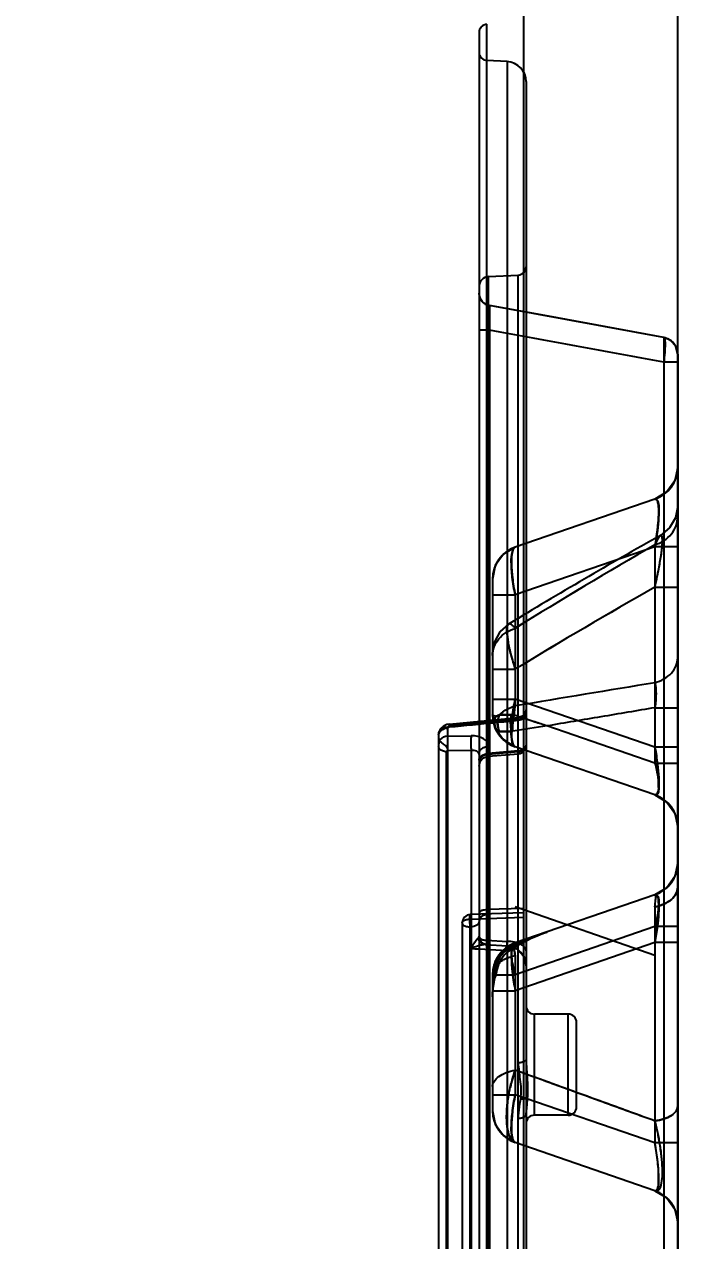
# Model space of a CAD drawing. Header units: millimetres. Extents: x 2750 to 4049, y 1371 to 1831.
# Drawn here: x 3567.2 to 3606.2, y 1652 to 1724.6 of the extents above; entities that cross this region are included whole.
import ezdxf

# ---------------------------------------------------------------- set-up
doc = ezdxf.new("R2010")
doc.units = ezdxf.units.MM
doc.styles.get("Standard").update_dxf_attribs({"font": 'arial.ttf'})
doc.dimstyles.get("Standard").update_dxf_attribs({"dimtxt": 0.18, "dimasz": 0.18, "dimexe": 0.18, "dimexo": 0.0625, "dimgap": 0.09, "dimtad": 0, "dimtih": 1, "dimtoh": 1, "dimzin": 0, "dimdsep": 46, "dimtxsty": 'Standard', "dimcen": 0.09, "dimadec": 0, "dimazin": 0, "dimtfac": 1, "dimtofl": 0, "dimtmove": 0, "dimatfit": 3, "dimfxl": 0, "dimtolj": 1, "dimtzin": 0, "dimarcsym": 0})

# ---------------------------------------------------------------- blocks, each defined once
blk = doc.blocks.new('*D208')
at = {"color": 4, "lineweight": -2, "transparency": 16777216}
for p, q in [((3528.156, 1761.986), (3528.156, 1795.057)), ((3536.156, 1795.057), (3553.126, 1795.057)), ((3598.155, 1795.057), (3580.029, 1795.057)), ((3606.155, 1608.016), (3606.155, 1795.057))]:
    blk.add_line(p, q, dxfattribs=at)
at = {"color": 4, "transparency": 16777216}
for points in [[(3536.156, 1796.391), (3536.156, 1793.724), (3528.156, 1795.057)], [(3598.155, 1796.391), (3598.155, 1793.724), (3606.155, 1795.057)]]:
    blk.add_solid(points, dxfattribs=at)
at = {"layer": 'Defpoints', "color": 0, "transparency": 16777216}
for p in [(3528.156, 1795.057), (3528.156, 1761.986), (3606.155, 1608.016)]:
    blk.add_point(p, dxfattribs=at)
at = {"color": 6, "transparency": 16777216, "insert": (3566.577, 1795.057), "char_height": 8, "attachment_point": 5}
blk.add_mtext('\\A1;78.00', dxfattribs=at)

msp = doc.modelspace()

# ---------------------------------------------------------------- linework, layer by layer
at = {"color": 6, "linetype": 'Continuous'}
for p, q in [((3596.96, 1777.291), (3596.96, 1457.291)), ((3594.773, 1520.041), (3594.773, 1724.601)), ((3594.296, 1724.099), (3594.296, 1520.543)), ((3595.973, 1722.378), (3594.773, 1722.441)), ((3595.973, 1722.378), (3595.973, 1522.264)), ((3597.11, 1721.18), (3597.11, 1523.462)), ((3594.868, 1709.545), (3596.634, 1709.638)), ((3594.868, 1642.727), (3594.868, 1709.545)), ((3596.634, 1535.004), (3596.634, 1709.638)), ((3594.917, 1707.819), (3594.773, 1707.86)), ((3594.917, 1707.818), (3594.917, 1624.739)), ((3598.435, 1707.178), (3594.924, 1707.818)), ((3605.338, 1705.907), (3598.435, 1707.178)), ((3594.917, 1706.342), (3594.296, 1706.342)), ((3605.325, 1705.907), (3605.325, 1626.608)), ((3606.155, 1704.92), (3606.048, 1705.372)), ((3606.155, 1704.432), (3605.325, 1704.432)), ((3606.155, 1704.919), (3606.155, 1626.045)), ((3606.155, 1698.175), (3605.986, 1697.368)), ((3605.986, 1697.368), (3605.507, 1696.697)), ((3604.8, 1696.275), (3596.456, 1693.402)), ((3605.507, 1696.697), (3604.8, 1696.275)), ((3605.672, 1694.55), (3605.13, 1694.105)), ((3596.456, 1693.402), (3595.75, 1692.981)), ((3604.8, 1693.424), (3596.456, 1690.551)), ((3604.8, 1693.543), (3604.8, 1680.516)), ((3606.155, 1693.424), (3604.8, 1693.424)), ((3595.1, 1691.501), (3595.1, 1683.389)), ((3595.1, 1690.551), (3596.456, 1690.551)), ((3596.456, 1690.551), (3596.456, 1683.926)), ((3604.8, 1691.011), (3606.155, 1691.011)), ((3596.066, 1688.811), (3595.552, 1688.362)), ((3595.1, 1686.116), (3596.456, 1686.116)), ((3595.1, 1684.339), (3596.456, 1684.339)), ((3604.8, 1681.466), (3596.456, 1684.339)), ((3592.526, 1682.846), (3596.655, 1683.239)), ((3595.1, 1683.389), (3595.273, 1682.574)), ((3595.518, 1683.389), (3596.247, 1683.389)), ((3604.8, 1683.822), (3606.155, 1683.822)), ((3592.445, 1561.967), (3592.445, 1682.675)), ((3596.643, 1683.133), (3592.539, 1682.742)), ((3604.8, 1680.516), (3598.354, 1682.735)), ((3591.884, 1682.2), (3591.884, 1562.443)), ((3592.445, 1682.132), (3593.829, 1682.145)), ((3595.518, 1682.412), (3596.247, 1682.412)), ((3596.247, 1682.412), (3595.518, 1682.412)), ((3592.352, 1563.449), (3592.352, 1681.193)), ((3593.829, 1681.271), (3592.445, 1681.258)), ((3593.829, 1681.271), (3593.829, 1563.371)), ((3594.849, 1680.927), (3596.65, 1681.078)), ((3596.643, 1681.182), (3594.857, 1681.032)), ((3596.634, 1681.24), (3594.868, 1681.092)), ((3596.264, 1681.566), (3596.456, 1681.489)), ((3604.8, 1678.616), (3596.456, 1681.489)), ((3606.155, 1681.466), (3604.8, 1681.466)), ((3604.8, 1680.516), (3606.155, 1680.516)), ((3604.8, 1678.616), (3605.507, 1678.193)), ((3605.507, 1678.193), (3605.986, 1677.522)), ((3605.986, 1677.522), (3606.155, 1676.715)), ((3606.155, 1674.558), (3605.986, 1673.751)), ((3605.986, 1673.751), (3605.507, 1673.079)), ((3605.507, 1673.079), (3604.8, 1672.657)), ((3604.8, 1672.657), (3596.456, 1669.784)), ((3596.96, 1671.589), (3593.776, 1671.478)), ((3596.96, 1671.848), (3594.773, 1671.772)), ((3604.8, 1669.032), (3596.456, 1671.932)), ((3604.8, 1671.932), (3604.8, 1657.849)), ((3593.291, 1670.976), (3593.291, 1642.657)), ((3593.768, 1642.558), (3593.776, 1671.21)), ((3593.776, 1671.21), (3596.96, 1671.322)), ((3593.794, 1669.443), (3593.794, 1670.739)), ((3604.8, 1670.757), (3596.456, 1667.884)), ((3606.155, 1670.757), (3604.8, 1670.757)), ((3594.296, 1669.432), (3595.973, 1669.344)), ((3594.682, 1669.683), (3595.973, 1669.616)), ((3594.773, 1669.942), (3595.973, 1669.879)), ((3595.879, 1669.472), (3595.431, 1668.988)), ((3596.212, 1669.475), (3596.098, 1669.406)), ((3596.247, 1669.413), (3596.185, 1669.524)), ((3604.8, 1669.806), (3596.456, 1666.933)), ((3606.155, 1669.806), (3604.8, 1669.806)), ((3595.518, 1668.625), (3595.403, 1668.678)), ((3596.456, 1669.032), (3596.456, 1660.722)), ((3595.156, 1668.353), (3595.1, 1667.884)), ((3595.1, 1667.884), (3595.1, 1659.772)), ((3595.297, 1667.884), (3596.456, 1667.884)), ((3595.1, 1666.933), (3596.456, 1666.933)), ((3597.613, 1659.506), (3597.613, 1665.536)), ((3599.623, 1665.536), (3597.613, 1665.536)), ((3599.623, 1659.506), (3599.623, 1665.536)), ((3600.125, 1660.009), (3600.125, 1665.034)), ((3595.1, 1660.722), (3596.456, 1660.722)), ((3604.8, 1657.849), (3596.456, 1660.722)), ((3595.1, 1659.772), (3595.27, 1658.963)), ((3597.11, 1659.537), (3597.124, 1659.812)), ((3599.623, 1659.506), (3597.613, 1659.506)), ((3595.27, 1658.963), (3595.75, 1658.292)), ((3595.75, 1658.292), (3596.456, 1657.871)), ((3604.8, 1654.998), (3596.456, 1657.871)), ((3606.155, 1657.849), (3604.8, 1657.849)), ((3604.8, 1654.998), (3605.507, 1654.576))]:
    msp.add_line(p, q, dxfattribs=at)
for points in [[(3594.773, 1707.86), (3594.631, 1707.933), (3594.502, 1708.042), (3594.396, 1708.185), (3594.323, 1708.36), (3594.296, 1708.558)], [(3606.048, 1705.372), (3605.749, 1705.727), (3605.325, 1705.909)], [(3606.155, 1695.855), (3606.031, 1695.16), (3605.673, 1694.551)], [(3595.75, 1692.981), (3595.27, 1692.309), (3595.1, 1691.501)], [(3596.056, 1688.805), (3595.547, 1688.356), (3595.214, 1687.76), (3595.1, 1687.093)], [(3595.1, 1683.389), (3595.243, 1682.646), (3595.651, 1682.007), (3596.264, 1681.566)], [(3595.1, 1683.389), (3595.213, 1682.725), (3595.543, 1682.13)], [(3595.1, 1683.385), (3595.15, 1682.947), (3595.298, 1682.521)], [(3597.11, 1683.74), (3597.051, 1683.502), (3596.886, 1683.321), (3596.655, 1683.239)], [(3592.526, 1682.846), (3592.384, 1682.816), (3592.259, 1682.765), (3592.151, 1682.701), (3592.063, 1682.628)], [(3595.212, 1682.73), (3595.496, 1682.191), (3595.925, 1681.766), (3596.456, 1681.489)], [(3595.273, 1682.574), (3595.752, 1681.907), (3596.456, 1681.489)], [(3595.543, 1682.13), (3595.957, 1681.743), (3596.456, 1681.489)], [(3594.296, 1680.326), (3594.369, 1680.613), (3594.569, 1680.83), (3594.849, 1680.927)], [(3594.296, 1671.011), (3594.372, 1671.276), (3594.555, 1671.45), (3594.781, 1671.513)], [(3594.296, 1671.011), (3594.361, 1671.257), (3594.538, 1671.44), (3594.781, 1671.513)], [(3594.773, 1669.679), (3594.532, 1669.754), (3594.359, 1669.937), (3594.296, 1670.18)], [(3598.355, 1670.438), (3597.251, 1670.019), (3596.302, 1669.586)], [(3596.456, 1669.784), (3595.75, 1669.363), (3595.27, 1668.692), (3595.1, 1667.884)], [(3596.456, 1669.784), (3595.873, 1669.467), (3595.422, 1668.974), (3595.156, 1668.353)], [(3596.456, 1669.784), (3596.036, 1669.582), (3595.669, 1669.285)], [(3595.973, 1669.616), (3596.546, 1669.435), (3596.96, 1669), (3597.11, 1668.417)], [(3596.429, 1669.584), (3596.362, 1669.553), (3596.291, 1669.518), (3596.217, 1669.477)], [(3595.669, 1669.285), (3595.248, 1668.639), (3595.1, 1667.884)], [(3595.431, 1668.988), (3595.184, 1668.456), (3595.1, 1667.884)], [(3595.424, 1668.669), (3595.304, 1668.353), (3595.233, 1668.048)], [(3595.211, 1668.043), (3595.13, 1667.343), (3595.1, 1666.568)], [(3595.223, 1668.043), (3595.161, 1667.572), (3595.118, 1667.078)], [(3605.507, 1654.576), (3605.986, 1653.904), (3606.155, 1653.098)]]:
    msp.add_lwpolyline(points, dxfattribs=at)
for centre, radius, start, end in [((3594.799, 1724.099), 0.502, 93, 180), ((3594.799, 1722.943), 0.502, 180, 267), ((3595.91, 1721.18), 1.2, 0, 87), ((3596.608, 1710.14), 0.502, 273, 359.90288), ((3594.899, 1708.943), 0.603, 93.00039, 180), ((3595.048, 1708.558), 0.751, 180.00937, 260.01455), ((3140.631, -795.834), 2544.534, 79.477345, 79.715612), ((3132.193, -845.068), 2593.03, 79.486757, 79.720563), ((3604.145, 1698.175), 2.01, 288.99982, 0), ((3756.302, 1424.891), 308.754, 119.31576, 121.26369), ((3597.11, 1691.501), 2.01, 108.99999, 180), ((3749.754, 1441.417), 290.825, 119.89571, 121.81061), ((3749.642, 1441.603), 290.608, 119.89491, 121.81124), ((3753.225, 1428.435), 301.623, 119.47807, 121.31571), ((3752.984, 1428.853), 301.14, 119.47721, 121.31781), ((3973.306, -553.776), 2269.212, 99.345882, 99.559456), ((3957.888, -461.169), 2175.331, 99.341274, 99.564065), ((3597.11, 1683.389), 2.01, 180, 251), ((3592.487, 1682.2), 0.603, 134.61774, 180.03928), ((3620.767, 1526.911), 157.428, 98.185, 98.93318), ((3618.346, 1542.996), 141.162, 98.14187, 98.97626), ((3596.608, 1681.579), 0.502, 274.8016, 359.97723), ((3604.145, 1676.715), 2.01, 0, 71.00016), ((3604.145, 1674.558), 2.01, 288.99982, 0), ((3593.794, 1670.976), 0.502, 92.00001, 179.99049), ((3594.799, 1671.011), 0.502, 92, 180), ((3594.799, 1670.18), 0.502, 180, 267.00005), ((3597.11, 1667.884), 2.01, 108.99999, 180), ((3597.11, 1667.884), 1.883, 119.43883, 155.04088), ((3597.11, 1667.884), 1.756, 119.43883, 155.04082), ((3595.91, 1668.417), 1.2, 0, 87), ((3596.929, 1668.521), 1.105, 122.79237, 127.48528), ((3597.613, 1666.039), 0.502, 180, 270), ((3599.623, 1665.034), 0.502, 0, 90), ((3605.459, 1659.039), 9.539, 160.69769, 167.14688), ((3603.738, 1662.87), 6.628, 180.11129, 182.98794), ((3599.623, 1660.009), 0.502, 270, 0), ((3597.11, 1659.772), 2.01, 180, 251.00001), ((3597.613, 1659.004), 0.502, 90, 180), ((3604.145, 1653.098), 2.01, 0, 71.00018)]:
    msp.add_arc(centre, radius, start, end, dxfattribs=at)
for points, knots in [([(3594.917, 1706.342), (3594.9, 1706.536), (3594.874, 1706.88), (3594.862, 1707.395), (3594.863, 1707.599), (3594.888, 1707.833), (3594.917, 1707.818)], [0, 0, 0, 0, 0.39302, 0.725655, 0.93473, 1, 1, 1, 1]), ([(3605.325, 1705.907), (3605.362, 1705.916), (3605.405, 1705.699), (3605.405, 1705.463), (3605.386, 1704.969), (3605.349, 1704.626), (3605.325, 1704.432)], [0, 0, 0, 0, 0.077376, 0.287805, 0.607972, 1, 1, 1, 1]), ([(3606.155, 1704.919), (3606.155, 1705.032), (3606.111, 1705.265), (3605.938, 1705.579), (3605.658, 1705.804), (3605.436, 1705.888), (3605.325, 1705.907)], [0, 0, 0, 0, 0.243596, 0.499804, 0.756132, 1, 1, 1, 1]), ([(3604.8, 1696.275), (3604.857, 1696.294), (3605.033, 1696.103), (3605.016, 1695.716), (3605.035, 1695.108), (3604.941, 1694.32), (3604.855, 1693.742), (3604.8, 1693.424)], [0, 0, 0, 0, 0.062091, 0.192625, 0.406543, 0.671863, 1, 1, 1, 1]), ([(3604.8, 1693.424), (3604.858, 1693.76), (3604.947, 1694.361), (3605.039, 1695.169), (3605.015, 1695.759), (3605.022, 1696.131), (3604.853, 1696.293), (3604.8, 1696.275)], [0, 0, 0, 0, 0.346413, 0.617424, 0.823526, 0.942562, 1, 1, 1, 1]), ([(3604.8, 1693.424), (3604.834, 1693.62), (3604.895, 1694.004), (3604.966, 1694.561), (3605.012, 1695.068), (3605.03, 1695.503), (3605.02, 1695.81), (3604.994, 1696.005), (3604.969, 1696.113), (3604.937, 1696.195), (3604.9, 1696.252), (3604.851, 1696.283), (3604.815, 1696.28), (3604.8, 1696.275)], [0, 0, 0, 0, 0.20118, 0.393131, 0.567531, 0.716177, 0.832393, 0.877871, 0.915035, 0.944213, 0.966256, 0.983344, 1, 1, 1, 1]), ([(3604.8, 1693.543), (3604.989, 1693.601), (3605.353, 1693.774), (3605.937, 1694.279), (3606.155, 1694.864), (3606.155, 1695.231)], [0, 0, 0, 0, 0.258554, 0.51937, 1, 1, 1, 1]), ([(3604.8, 1691.012), (3604.879, 1691.38), (3605.015, 1692.014), (3605.162, 1692.857), (3605.23, 1693.505), (3605.268, 1693.853), (3605.192, 1694.179), (3605.068, 1694.055), (3605.036, 1694.008)], [0, 0, 0, 0, 0.340553, 0.582148, 0.783551, 0.901026, 0.948799, 1, 1, 1, 1]), ([(3604.8, 1691.012), (3604.849, 1691.226), (3604.937, 1691.628), (3605.048, 1692.193), (3605.133, 1692.677), (3605.193, 1693.083), (3605.231, 1693.414), (3605.25, 1693.676), (3605.251, 1693.88), (3605.236, 1694.01), (3605.202, 1694.119), (3605.095, 1694.104), (3605.063, 1694.044), (3605.039, 1694.01)], [0, 0, 0, 0, 0.197447, 0.370404, 0.517675, 0.639977, 0.739115, 0.817584, 0.877241, 0.918831, 0.94337, 0.96197, 1, 1, 1, 1]), ([(3596.456, 1690.551), (3596.387, 1690.901), (3596.277, 1691.545), (3596.213, 1692.428), (3596.233, 1693.007), (3596.356, 1693.367), (3596.456, 1693.402)], [0, 0, 0, 0, 0.366771, 0.675451, 0.890813, 1, 1, 1, 1]), ([(3596.456, 1693.402), (3596.355, 1693.367), (3596.233, 1693.005), (3596.213, 1692.425), (3596.277, 1691.542), (3596.387, 1690.9), (3596.456, 1690.551)], [0, 0, 0, 0, 0.109663, 0.325656, 0.634315, 1, 1, 1, 1]), ([(3596.456, 1693.402), (3596.356, 1693.367), (3596.237, 1693.001), (3596.22, 1692.419), (3596.281, 1691.536), (3596.389, 1690.896), (3596.456, 1690.551)], [0, 0, 0, 0, 0.109154, 0.327499, 0.638501, 1, 1, 1, 1]), ([(3596.456, 1690.551), (3596.388, 1690.902), (3596.279, 1691.549), (3596.22, 1692.435), (3596.238, 1693.013), (3596.358, 1693.368), (3596.456, 1693.402)], [0, 0, 0, 0, 0.367999, 0.679278, 0.893752, 1, 1, 1, 1]), ([(3605.039, 1694.009), (3604.996, 1693.949), (3604.912, 1693.795), (3604.839, 1693.636), (3604.8, 1693.543)], [0, 0, 0, 0, 0.424008, 1, 1, 1, 1]), ([(3605.036, 1694.008), (3605.011, 1693.972), (3604.959, 1693.884), (3604.881, 1693.729), (3604.828, 1693.61), (3604.8, 1693.543)], [0, 0, 0, 0, 0.253533, 0.58599, 1, 1, 1, 1]), ([(3595.1, 1686.93), (3595.1, 1687.286), (3595.324, 1687.854), (3595.905, 1688.337), (3596.268, 1688.503), (3596.456, 1688.558)], [0, 0, 0, 0, 0.475461, 0.737646, 1, 1, 1, 1]), ([(3595.1, 1686.93), (3595.1, 1687.286), (3595.324, 1687.854), (3595.905, 1688.337), (3596.268, 1688.503), (3596.456, 1688.558)], [0, 0, 0, 0, 0.475461, 0.737646, 1, 1, 1, 1]), ([(3596.159, 1688.817), (3596.099, 1688.833), (3595.91, 1688.691), (3595.957, 1688.285), (3596.004, 1687.715), (3596.199, 1686.958), (3596.361, 1686.41), (3596.456, 1686.116)], [0, 0, 0, 0, 0.064311, 0.190203, 0.399095, 0.676938, 1, 1, 1, 1]), ([(3596.163, 1688.819), (3596.103, 1688.837), (3595.917, 1688.678), (3595.977, 1688.269), (3596.018, 1687.688), (3596.209, 1686.936), (3596.365, 1686.4), (3596.456, 1686.116)], [0, 0, 0, 0, 0.065764, 0.192902, 0.412702, 0.687005, 1, 1, 1, 1]), ([(3596.456, 1688.559), (3596.422, 1688.603), (3596.357, 1688.681), (3596.259, 1688.77), (3596.19, 1688.808), (3596.159, 1688.817)], [0, 0, 0, 0, 0.423673, 0.754042, 1, 1, 1, 1]), ([(3596.456, 1688.559), (3596.422, 1688.603), (3596.358, 1688.68), (3596.262, 1688.771), (3596.194, 1688.81), (3596.163, 1688.819)], [0, 0, 0, 0, 0.422846, 0.75345, 1, 1, 1, 1]), ([(3604.8, 1685.315), (3604.987, 1685.366), (3605.344, 1685.515), (3605.796, 1685.858), (3606.083, 1686.311), (3606.155, 1686.648), (3606.155, 1686.808)], [0, 0, 0, 0, 0.269486, 0.533095, 0.777151, 1, 1, 1, 1]), ([(3604.8, 1685.315), (3604.823, 1685.219), (3604.854, 1685), (3604.872, 1684.501), (3604.839, 1684.1), (3604.8, 1683.822)], [0, 0, 0, 0, 0.198685, 0.439175, 1, 1, 1, 1]), ([(3604.8, 1685.315), (3604.832, 1685.182), (3604.866, 1684.875), (3604.862, 1684.374), (3604.827, 1684.013), (3604.8, 1683.822)], [0, 0, 0, 0, 0.273935, 0.615198, 1, 1, 1, 1]), ([(3595.518, 1683.389), (3595.599, 1683.473), (3595.783, 1683.628), (3596.101, 1683.808), (3596.335, 1683.893), (3596.456, 1683.926)], [0, 0, 0, 0, 0.320441, 0.654484, 1, 1, 1, 1]), ([(3595.537, 1683.409), (3595.613, 1683.485), (3595.791, 1683.632), (3596.101, 1683.808), (3596.335, 1683.893), (3596.456, 1683.926)], [0, 0, 0, 0, 0.302933, 0.645582, 1, 1, 1, 1]), ([(3596.456, 1681.489), (3596.355, 1681.523), (3596.233, 1681.885), (3596.213, 1682.465), (3596.277, 1683.348), (3596.387, 1683.99), (3596.456, 1684.339)], [0, 0, 0, 0, 0.109664, 0.325659, 0.63432, 1, 1, 1, 1]), ([(3596.456, 1684.339), (3596.387, 1683.989), (3596.277, 1683.346), (3596.213, 1682.462), (3596.233, 1681.883), (3596.356, 1681.523), (3596.456, 1681.489)], [0, 0, 0, 0, 0.366777, 0.675455, 0.890814, 1, 1, 1, 1]), ([(3596.456, 1684.339), (3596.388, 1683.988), (3596.279, 1683.341), (3596.22, 1682.455), (3596.238, 1681.878), (3596.358, 1681.522), (3596.456, 1681.489)], [0, 0, 0, 0, 0.368003, 0.679281, 0.893752, 1, 1, 1, 1]), ([(3596.456, 1683.926), (3596.443, 1683.872), (3596.422, 1683.758), (3596.401, 1683.577), (3596.394, 1683.451), (3596.391, 1683.385)], [0, 0, 0, 0, 0.303283, 0.639137, 1, 1, 1, 1]), ([(3596.391, 1683.383), (3596.393, 1683.449), (3596.401, 1683.577), (3596.422, 1683.758), (3596.443, 1683.872), (3596.456, 1683.926)], [0, 0, 0, 0, 0.363646, 0.698035, 1, 1, 1, 1]), ([(3595.297, 1683.302), (3595.262, 1683.318), (3595.206, 1683.348), (3595.133, 1683.349), (3595.1, 1683.378), (3595.1, 1683.389)], [0, 0, 0, 0, 0.521859, 0.842353, 1, 1, 1, 1]), ([(3595.297, 1683.302), (3595.261, 1683.31), (3595.2, 1683.326), (3595.134, 1683.349), (3595.1, 1683.376), (3595.1, 1683.389)], [0, 0, 0, 0, 0.503482, 0.82862, 1, 1, 1, 1]), ([(3595.297, 1682.521), (3595.26, 1682.599), (3595.206, 1682.773), (3595.207, 1683.044), (3595.26, 1683.221), (3595.297, 1683.302)], [0, 0, 0, 0, 0.321289, 0.667224, 1, 1, 1, 1]), ([(3595.297, 1682.521), (3595.245, 1682.642), (3595.204, 1682.911), (3595.246, 1683.179), (3595.297, 1683.302)], [0, 0, 0, 0, 0.4954, 1, 1, 1, 1]), ([(3595.502, 1683.372), (3595.476, 1683.355), (3595.423, 1683.331), (3595.356, 1683.298), (3595.31, 1683.284), (3595.292, 1683.289)], [0, 0, 0, 0, 0.406018, 0.762671, 1, 1, 1, 1]), ([(3595.537, 1683.409), (3595.498, 1683.398), (3595.442, 1683.359), (3595.365, 1683.323), (3595.32, 1683.314), (3595.303, 1683.316)], [0, 0, 0, 0, 0.475992, 0.791169, 1, 1, 1, 1]), ([(3595.518, 1682.412), (3595.469, 1682.51), (3595.399, 1682.726), (3595.398, 1683.068), (3595.467, 1683.288), (3595.518, 1683.389)], [0, 0, 0, 0, 0.326545, 0.663427, 1, 1, 1, 1]), ([(3595.519, 1682.412), (3595.488, 1682.484), (3595.444, 1682.644), (3595.422, 1682.894), (3595.44, 1683.144), (3595.481, 1683.304), (3595.512, 1683.377)], [0, 0, 0, 0, 0.239324, 0.500194, 0.760921, 1, 1, 1, 1]), ([(3596.247, 1683.39), (3596.148, 1683.39), (3595.967, 1683.389), (3595.724, 1683.389), (3595.58, 1683.389), (3595.518, 1683.389)], [0, 0, 0, 0, 0.406477, 0.744531, 1, 1, 1, 1]), ([(3596.247, 1682.412), (3596.231, 1682.473), (3596.206, 1682.601), (3596.185, 1682.8), (3596.183, 1683.003), (3596.203, 1683.201), (3596.23, 1683.33), (3596.247, 1683.391)], [0, 0, 0, 0, 0.192115, 0.395895, 0.603392, 0.807088, 1, 1, 1, 1]), ([(3596.248, 1682.41), (3596.232, 1682.471), (3596.205, 1682.6), (3596.185, 1682.799), (3596.184, 1683.002), (3596.203, 1683.201), (3596.23, 1683.33), (3596.247, 1683.391)], [0, 0, 0, 0, 0.192563, 0.396263, 0.603643, 0.807236, 1, 1, 1, 1]), ([(3596.391, 1683.385), (3596.376, 1683.387), (3596.344, 1683.389), (3596.296, 1683.392), (3596.263, 1683.391), (3596.247, 1683.39)], [0, 0, 0, 0, 0.330331, 0.663654, 1, 1, 1, 1]), ([(3596.391, 1683.383), (3596.375, 1683.385), (3596.343, 1683.389), (3596.295, 1683.391), (3596.263, 1683.39), (3596.247, 1683.389)], [0, 0, 0, 0, 0.334986, 0.668391, 1, 1, 1, 1]), ([(3596.321, 1682.43), (3596.312, 1682.49), (3596.298, 1682.616), (3596.295, 1682.809), (3596.309, 1683.006), (3596.339, 1683.199), (3596.372, 1683.323), (3596.391, 1683.383)], [0, 0, 0, 0, 0.190801, 0.393522, 0.600891, 0.805483, 1, 1, 1, 1]), ([(3596.33, 1682.436), (3596.324, 1682.498), (3596.318, 1682.623), (3596.32, 1682.812), (3596.334, 1683.002), (3596.358, 1683.19), (3596.384, 1683.314), (3596.399, 1683.375)], [0, 0, 0, 0, 0.196905, 0.397466, 0.599287, 0.800737, 1, 1, 1, 1]), ([(3598.354, 1682.735), (3598.112, 1682.812), (3597.65, 1682.96), (3596.995, 1683.176), (3596.584, 1683.316), (3596.391, 1683.383)], [0, 0, 0, 0, 0.36918, 0.703944, 1, 1, 1, 1]), ([(3598.354, 1682.735), (3598.111, 1682.812), (3597.649, 1682.961), (3596.994, 1683.177), (3596.583, 1683.316), (3596.391, 1683.383)], [0, 0, 0, 0, 0.370319, 0.704619, 1, 1, 1, 1]), ([(3596.643, 1683.133), (3596.703, 1683.136), (3596.822, 1683.163), (3597.019, 1683.265), (3597.11, 1683.428), (3597.11, 1683.529)], [0, 0, 0, 0, 0.271281, 0.542877, 1, 1, 1, 1]), ([(3597.11, 1683.403), (3597.11, 1683.362), (3597.08, 1683.271), (3596.974, 1683.161), (3596.819, 1683.094), (3596.702, 1683.073), (3596.643, 1683.07)], [0, 0, 0, 0, 0.198099, 0.435915, 0.713811, 1, 1, 1, 1]), ([(3596.643, 1683.07), (3596.647, 1683.116), (3596.663, 1683.282), (3596.646, 1683.159), (3596.643, 1683.133)], [0, 0, 0, 0, 0.643722, 1, 1, 1, 1]), ([(3591.884, 1682.2), (3591.884, 1682.28), (3591.944, 1682.451), (3592.161, 1682.623), (3592.348, 1682.67), (3592.445, 1682.675)], [0, 0, 0, 0, 0.300069, 0.633763, 1, 1, 1, 1]), ([(3592.336, 1682.593), (3592.251, 1682.575), (3592.102, 1682.522), (3591.931, 1682.385), (3591.884, 1682.257), (3591.884, 1682.199)], [0, 0, 0, 0, 0.40661, 0.727547, 1, 1, 1, 1]), ([(3592.061, 1682.624), (3592.066, 1682.64), (3592.149, 1682.639), (3592.26, 1682.653), (3592.379, 1682.664), (3592.445, 1682.675)], [0, 0, 0, 0, 0.129395, 0.484725, 1, 1, 1, 1]), ([(3592.336, 1682.593), (3592.285, 1682.593), (3592.2, 1682.595), (3592.115, 1682.604), (3592.065, 1682.613), (3592.061, 1682.624)], [0, 0, 0, 0, 0.54811, 0.87701, 1, 1, 1, 1]), ([(3592.445, 1682.598), (3592.424, 1682.594), (3592.382, 1682.589), (3592.339, 1682.591), (3592.318, 1682.593)], [0, 0, 0, 0, 0.506585, 1, 1, 1, 1]), ([(3592.539, 1682.742), (3592.526, 1682.741), (3592.502, 1682.735), (3592.466, 1682.715), (3592.447, 1682.691), (3592.445, 1682.675)], [0, 0, 0, 0, 0.321113, 0.611619, 1, 1, 1, 1]), ([(3592.539, 1682.677), (3592.523, 1682.676), (3592.492, 1682.666), (3592.458, 1682.637), (3592.446, 1682.61), (3592.445, 1682.598)], [0, 0, 0, 0, 0.367823, 0.712519, 1, 1, 1, 1]), ([(3592.539, 1682.677), (3592.538, 1682.689), (3592.536, 1682.71), (3592.534, 1682.74), (3592.531, 1682.768), (3592.529, 1682.798), (3592.523, 1682.879), (3592.533, 1682.799), (3592.536, 1682.768), (3592.538, 1682.751), (3592.539, 1682.742)], [0, 0, 0, 0, 0.123348, 0.234873, 0.333592, 0.418657, 0.617213, 0.816122, 0.901228, 1, 1, 1, 1]), ([(3592.539, 1682.677), (3592.995, 1682.721), (3593.907, 1682.809), (3595.275, 1682.939), (3596.187, 1683.026), (3596.643, 1683.07)], [0, 0, 0, 0, 0.333385, 0.666718, 1, 1, 1, 1]), ([(3595.518, 1682.412), (3595.484, 1682.412), (3595.423, 1682.415), (3595.341, 1682.452), (3595.309, 1682.497), (3595.297, 1682.521)], [0, 0, 0, 0, 0.387949, 0.693728, 1, 1, 1, 1]), ([(3595.518, 1682.412), (3595.485, 1682.409), (3595.425, 1682.408), (3595.341, 1682.446), (3595.31, 1682.495), (3595.297, 1682.521)], [0, 0, 0, 0, 0.368373, 0.667521, 1, 1, 1, 1]), ([(3592.445, 1682.132), (3592.348, 1682.127), (3592.161, 1682.08), (3591.944, 1681.908), (3591.884, 1681.737), (3591.884, 1681.656)], [0, 0, 0, 0, 0.366078, 0.699654, 1, 1, 1, 1]), ([(3592.182, 1681.656), (3592.146, 1681.684), (3592.083, 1681.727), (3591.993, 1681.79), (3591.892, 1681.756), (3591.884, 1681.689), (3591.884, 1681.656)], [0, 0, 0, 0, 0.332914, 0.576691, 0.760172, 1, 1, 1, 1]), ([(3592.426, 1681.656), (3592.426, 1681.716), (3592.426, 1681.831), (3592.432, 1681.99), (3592.44, 1682.088), (3592.445, 1682.132)], [0, 0, 0, 0, 0.377717, 0.721312, 1, 1, 1, 1]), ([(3593.829, 1682.145), (3593.826, 1682.118), (3593.82, 1682.055), (3593.814, 1681.953), (3593.811, 1681.86), (3593.81, 1681.783), (3593.809, 1681.726), (3593.81, 1681.668), (3593.811, 1681.588), (3593.814, 1681.488), (3593.82, 1681.375), (3593.826, 1681.303), (3593.829, 1681.271)], [0, 0, 0, 0, 0.093693, 0.217007, 0.348912, 0.415034, 0.479884, 0.545314, 0.61326, 0.752946, 0.889824, 1, 1, 1, 1]), ([(3594.857, 1681.523), (3594.857, 1681.608), (3594.793, 1681.795), (3594.552, 1681.997), (3594.217, 1682.121), (3593.962, 1682.147), (3593.829, 1682.145)], [0, 0, 0, 0, 0.194307, 0.422189, 0.695243, 1, 1, 1, 1]), ([(3596.247, 1682.412), (3596.255, 1682.414), (3596.272, 1682.419), (3596.296, 1682.425), (3596.313, 1682.428), (3596.321, 1682.43)], [0, 0, 0, 0, 0.333125, 0.666243, 1, 1, 1, 1]), ([(3596.321, 1682.43), (3596.313, 1682.428), (3596.296, 1682.425), (3596.272, 1682.419), (3596.255, 1682.414), (3596.247, 1682.412)], [0, 0, 0, 0, 0.333084, 0.666196, 1, 1, 1, 1]), ([(3592.352, 1681.193), (3592.271, 1681.197), (3592.122, 1681.228), (3591.941, 1681.342), (3591.884, 1681.469), (3591.884, 1681.526)], [0, 0, 0, 0, 0.388156, 0.723014, 1, 1, 1, 1]), ([(3592.445, 1681.258), (3592.449, 1681.291), (3592.439, 1681.366), (3592.373, 1681.463), (3592.289, 1681.564), (3592.221, 1681.627), (3592.182, 1681.656)], [0, 0, 0, 0, 0.202033, 0.435816, 0.704237, 1, 1, 1, 1]), ([(3592.445, 1681.258), (3592.429, 1681.258), (3592.399, 1681.251), (3592.363, 1681.229), (3592.352, 1681.204), (3592.352, 1681.193)], [0, 0, 0, 0, 0.397902, 0.729514, 1, 1, 1, 1]), ([(3592.445, 1681.258), (3592.441, 1681.298), (3592.435, 1681.383), (3592.429, 1681.516), (3592.427, 1681.609), (3592.426, 1681.656)], [0, 0, 0, 0, 0.300073, 0.639832, 1, 1, 1, 1]), ([(3594.296, 1681.047), (3594.296, 1681.085), (3594.262, 1681.163), (3594.151, 1681.234), (3594.003, 1681.273), (3593.89, 1681.276), (3593.829, 1681.271)], [0, 0, 0, 0, 0.197916, 0.411332, 0.675178, 1, 1, 1, 1]), ([(3594.296, 1681.047), (3594.296, 1681.078), (3594.305, 1681.145), (3594.343, 1681.241), (3594.396, 1681.313), (3594.445, 1681.362), (3594.486, 1681.395), (3594.53, 1681.425), (3594.597, 1681.462), (3594.692, 1681.499), (3594.788, 1681.517), (3594.844, 1681.522), (3594.857, 1681.523)], [0, 0, 0, 0, 0.116303, 0.247847, 0.378732, 0.443443, 0.507186, 0.572318, 0.641365, 0.790169, 0.950401, 1, 1, 1, 1]), ([(3594.296, 1680.687), (3594.296, 1680.737), (3594.333, 1680.849), (3594.463, 1680.983), (3594.653, 1681.065), (3594.795, 1681.09), (3594.868, 1681.092)], [0, 0, 0, 0, 0.199176, 0.437729, 0.715392, 1, 1, 1, 1]), ([(3594.857, 1681.032), (3594.786, 1681.028), (3594.643, 1680.997), (3594.406, 1680.874), (3594.296, 1680.678), (3594.296, 1680.557)], [0, 0, 0, 0, 0.270636, 0.542026, 1, 1, 1, 1]), ([(3594.857, 1681.032), (3594.854, 1681), (3594.843, 1680.85), (3594.862, 1681.04), (3594.868, 1681.092)], [0, 0, 0, 0, 0.381507, 1, 1, 1, 1]), ([(3597.11, 1681.578), (3597.11, 1681.52), (3597.053, 1681.39), (3596.869, 1681.274), (3596.716, 1681.243), (3596.634, 1681.24)], [0, 0, 0, 0, 0.277339, 0.612789, 1, 1, 1, 1]), ([(3596.634, 1681.24), (3596.638, 1681.195), (3596.651, 1681.035), (3596.645, 1681.157), (3596.643, 1681.182)], [0, 0, 0, 0, 0.637219, 1, 1, 1, 1]), ([(3597.11, 1681.579), (3597.11, 1681.512), (3597.061, 1681.369), (3596.88, 1681.226), (3596.724, 1681.187), (3596.643, 1681.182)], [0, 0, 0, 0, 0.300253, 0.633868, 1, 1, 1, 1]), ([(3604.8, 1681.466), (3604.858, 1681.13), (3604.947, 1680.529), (3605.039, 1679.722), (3605.015, 1679.131), (3605.022, 1678.759), (3604.853, 1678.597), (3604.8, 1678.616)], [0, 0, 0, 0, 0.346416, 0.617427, 0.823529, 0.942564, 1, 1, 1, 1]), ([(3604.8, 1678.616), (3604.857, 1678.596), (3605.033, 1678.788), (3605.01, 1679.181), (3605.027, 1679.791), (3604.94, 1680.579), (3604.855, 1681.153), (3604.8, 1681.466)], [0, 0, 0, 0, 0.061701, 0.193486, 0.411335, 0.676026, 1, 1, 1, 1]), ([(3604.8, 1678.616), (3604.858, 1678.596), (3605.033, 1678.787), (3605.016, 1679.175), (3605.035, 1679.782), (3604.941, 1680.57), (3604.855, 1681.148), (3604.8, 1681.466)], [0, 0, 0, 0, 0.062117, 0.192747, 0.406772, 0.67207, 1, 1, 1, 1]), ([(3604.8, 1680.516), (3604.834, 1680.382), (3604.894, 1680.121), (3604.965, 1679.741), (3605.011, 1679.398), (3605.031, 1679.106), (3605.018, 1678.876), (3604.981, 1678.714), (3604.915, 1678.622), (3604.848, 1678.604), (3604.815, 1678.61), (3604.8, 1678.616)], [0, 0, 0, 0, 0.20226, 0.393483, 0.565462, 0.710243, 0.821868, 0.900885, 0.953355, 0.975635, 1, 1, 1, 1]), ([(3604.8, 1680.516), (3604.858, 1680.281), (3604.951, 1679.87), (3605.033, 1679.31), (3605.028, 1678.933), (3604.992, 1678.653), (3604.846, 1678.6), (3604.8, 1678.616)], [0, 0, 0, 0, 0.355242, 0.622554, 0.818843, 0.92768, 1, 1, 1, 1]), ([(3606.155, 1673.108), (3606.155, 1672.981), (3606.077, 1672.702), (3605.78, 1672.347), (3605.332, 1672.085), (3604.984, 1671.972), (3604.8, 1671.932)], [0, 0, 0, 0, 0.199263, 0.432846, 0.706186, 1, 1, 1, 1]), ([(3604.8, 1671.932), (3604.984, 1671.972), (3605.332, 1672.085), (3605.78, 1672.347), (3606.077, 1672.702), (3606.155, 1672.981), (3606.155, 1673.108)], [0, 0, 0, 0, 0.293814, 0.567154, 0.800737, 1, 1, 1, 1]), ([(3604.8, 1672.657), (3604.857, 1672.677), (3605.033, 1672.486), (3605.016, 1672.098), (3605.035, 1671.491), (3604.941, 1670.703), (3604.855, 1670.124), (3604.8, 1669.806)], [0, 0, 0, 0, 0.062091, 0.192625, 0.406543, 0.671863, 1, 1, 1, 1]), ([(3604.8, 1672.657), (3604.857, 1672.677), (3605.032, 1672.487), (3605.01, 1672.098), (3605.028, 1671.49), (3604.941, 1670.7), (3604.855, 1670.123), (3604.8, 1669.806)], [0, 0, 0, 0, 0.061323, 0.191597, 0.407656, 0.672676, 1, 1, 1, 1]), ([(3604.8, 1672.657), (3604.851, 1672.675), (3605.015, 1672.594), (3605.027, 1672.284), (3605.027, 1671.89), (3604.939, 1671.353), (3604.854, 1670.97), (3604.8, 1670.757)], [0, 0, 0, 0, 0.080438, 0.209064, 0.419819, 0.676604, 1, 1, 1, 1]), ([(3604.8, 1669.806), (3604.858, 1670.143), (3604.947, 1670.745), (3605.039, 1671.552), (3605.015, 1672.142), (3605.022, 1672.514), (3604.853, 1672.675), (3604.8, 1672.657)], [0, 0, 0, 0, 0.346803, 0.617902, 0.823828, 0.942643, 1, 1, 1, 1]), ([(3604.8, 1671.932), (3604.814, 1672.072), (3604.823, 1672.311), (3604.873, 1672.504), (3604.828, 1672.667), (3604.8, 1672.657)], [0, 0, 0, 0, 0.568889, 0.880462, 1, 1, 1, 1]), ([(3604.8, 1672.657), (3604.815, 1672.662), (3604.848, 1672.669), (3604.915, 1672.651), (3604.981, 1672.558), (3605.018, 1672.397), (3605.031, 1672.167), (3605.011, 1671.875), (3604.965, 1671.531), (3604.894, 1671.152), (3604.834, 1670.89), (3604.8, 1670.757)], [0, 0, 0, 0, 0.024377, 0.046659, 0.099126, 0.178147, 0.289775, 0.434554, 0.606524, 0.797739, 1, 1, 1, 1]), ([(3594.773, 1671.772), (3594.713, 1671.77), (3594.624, 1671.76), (3594.511, 1671.729), (3594.394, 1671.684), (3594.296, 1671.602), (3594.296, 1671.529)], [0, 0, 0, 0, 0.317074, 0.472739, 0.61567, 1, 1, 1, 1]), ([(3594.773, 1671.772), (3594.772, 1671.736), (3594.772, 1671.686), (3594.772, 1671.623), (3594.773, 1671.586), (3594.775, 1671.556), (3594.776, 1671.533), (3594.778, 1671.522), (3594.78, 1671.513), (3594.781, 1671.513)], [0, 0, 0, 0, 0.409433, 0.579715, 0.724062, 0.840259, 0.92613, 0.979646, 1, 1, 1, 1]), ([(3593.291, 1670.976), (3593.291, 1671.02), (3593.366, 1671.12), (3593.547, 1671.188), (3593.694, 1671.209), (3593.776, 1671.21)], [0, 0, 0, 0, 0.229322, 0.571361, 1, 1, 1, 1]), ([(3593.291, 1670.976), (3593.291, 1670.93), (3593.369, 1670.826), (3593.557, 1670.758), (3593.709, 1670.739), (3593.794, 1670.739)], [0, 0, 0, 0, 0.2296, 0.57264, 1, 1, 1, 1]), ([(3593.758, 1670.976), (3593.755, 1671.056), (3593.741, 1671.212), (3593.769, 1671.339), (3593.75, 1671.478), (3593.776, 1671.478)], [0, 0, 0, 0, 0.478561, 0.84732, 1, 1, 1, 1]), ([(3593.787, 1670.739), (3593.783, 1670.764), (3593.774, 1670.815), (3593.765, 1670.894), (3593.76, 1670.948), (3593.758, 1670.976)], [0, 0, 0, 0, 0.31664, 0.654036, 1, 1, 1, 1]), ([(3593.776, 1671.21), (3593.775, 1671.258), (3593.766, 1671.345), (3593.785, 1671.411), (3593.765, 1671.477), (3593.776, 1671.478)], [0, 0, 0, 0, 0.52966, 0.877958, 1, 1, 1, 1]), ([(3594.296, 1671.011), (3594.296, 1670.974), (3594.259, 1670.904), (3594.144, 1670.822), (3593.987, 1670.764), (3593.857, 1670.739), (3593.794, 1670.739)], [0, 0, 0, 0, 0.180103, 0.354345, 0.690144, 1, 1, 1, 1]), ([(3594.296, 1670.18), (3594.296, 1670.172), (3594.292, 1670.137), (3594.271, 1670.106), (3594.251, 1670.088)], [0, 0, 0, 0, 0.234858, 1, 1, 1, 1]), ([(3594.296, 1670.18), (3594.296, 1670.136), (3594.368, 1670.035), (3594.546, 1669.965), (3594.692, 1669.944), (3594.773, 1669.942)], [0, 0, 0, 0, 0.232803, 0.573306, 1, 1, 1, 1]), ([(3596.321, 1669.466), (3596.48, 1669.568), (3597.126, 1669.954), (3597.821, 1670.254), (3598.354, 1670.438)], [0, 0, 0, 0, 0.250799, 1, 1, 1, 1]), ([(3598.354, 1670.438), (3598.108, 1670.353), (3597.637, 1670.17), (3596.981, 1669.851), (3596.579, 1669.613), (3596.391, 1669.49)], [0, 0, 0, 0, 0.358101, 0.692151, 1, 1, 1, 1]), ([(3598.354, 1670.438), (3598.108, 1670.353), (3597.639, 1670.17), (3596.983, 1669.852), (3596.579, 1669.613), (3596.391, 1669.49)], [0, 0, 0, 0, 0.356975, 0.69147, 1, 1, 1, 1]), ([(3593.794, 1669.443), (3593.838, 1669.508), (3593.916, 1669.62), (3594.015, 1669.769), (3594.091, 1669.891), (3594.16, 1669.999), (3594.222, 1670.058), (3594.251, 1670.088)], [0, 0, 0, 0, 0.298686, 0.516532, 0.67679, 0.84408, 1, 1, 1, 1]), ([(3594.681, 1669.683), (3594.607, 1669.687), (3594.445, 1669.661), (3594.15, 1669.584), (3593.933, 1669.504), (3593.799, 1669.451)], [0, 0, 0, 0, 0.243937, 0.529296, 1, 1, 1, 1]), ([(3593.799, 1669.451), (3593.848, 1669.45), (3593.966, 1669.447), (3594.131, 1669.436), (3594.249, 1669.432), (3594.296, 1669.432)], [0, 0, 0, 0, 0.292701, 0.711902, 1, 1, 1, 1]), ([(3594.681, 1669.683), (3594.613, 1669.687), (3594.473, 1669.729), (3594.316, 1669.881), (3594.263, 1670.018), (3594.251, 1670.088)], [0, 0, 0, 0, 0.324811, 0.663161, 1, 1, 1, 1]), ([(3594.773, 1669.942), (3594.771, 1669.895), (3594.762, 1669.81), (3594.778, 1669.744), (3594.762, 1669.679), (3594.773, 1669.679)], [0, 0, 0, 0, 0.529837, 0.877442, 1, 1, 1, 1]), ([(3595.973, 1669.616), (3595.984, 1669.615), (3595.98, 1669.681), (3595.985, 1669.747), (3595.977, 1669.833), (3595.973, 1669.879)], [0, 0, 0, 0, 0.122664, 0.475162, 1, 1, 1, 1]), ([(3597.11, 1669.309), (3597.11, 1669.383), (3597.05, 1669.502), (3596.92, 1669.622), (3596.776, 1669.711), (3596.598, 1669.78), (3596.329, 1669.85), (3596.116, 1669.875), (3595.973, 1669.879)], [0, 0, 0, 0, 0.162322, 0.267265, 0.390194, 0.531342, 0.685427, 1, 1, 1, 1]), ([(3595.973, 1669.344), (3596.02, 1669.368), (3596.112, 1669.414), (3596.246, 1669.479), (3596.337, 1669.507), (3596.381, 1669.521)], [0, 0, 0, 0, 0.357258, 0.689561, 1, 1, 1, 1]), ([(3596.247, 1669.413), (3596.234, 1669.436), (3596.219, 1669.459), (3596.175, 1669.539), (3596.223, 1669.461), (3596.234, 1669.437), (3596.247, 1669.413)], [0, 0, 0, 0, 0.329797, 0.499946, 0.67017, 1, 1, 1, 1]), ([(3596.456, 1669.784), (3596.355, 1669.749), (3596.233, 1669.388), (3596.213, 1668.808), (3596.277, 1667.925), (3596.387, 1667.282), (3596.456, 1666.933)], [0, 0, 0, 0, 0.109663, 0.325656, 0.634315, 1, 1, 1, 1]), ([(3596.456, 1667.884), (3596.398, 1668.072), (3596.304, 1668.436), (3596.228, 1668.949), (3596.226, 1669.272), (3596.247, 1669.413)], [0, 0, 0, 0, 0.38115, 0.724213, 1, 1, 1, 1]), ([(3596.247, 1669.413), (3596.226, 1669.272), (3596.228, 1668.949), (3596.304, 1668.436), (3596.398, 1668.072), (3596.456, 1667.884)], [0, 0, 0, 0, 0.275788, 0.618851, 1, 1, 1, 1]), ([(3596.456, 1669.784), (3596.356, 1669.75), (3596.237, 1669.384), (3596.22, 1668.802), (3596.281, 1667.919), (3596.389, 1667.278), (3596.456, 1666.933)], [0, 0, 0, 0, 0.109153, 0.327498, 0.638501, 1, 1, 1, 1]), ([(3596.391, 1669.49), (3596.375, 1669.481), (3596.343, 1669.464), (3596.295, 1669.439), (3596.263, 1669.422), (3596.247, 1669.413)], [0, 0, 0, 0, 0.333419, 0.667161, 1, 1, 1, 1]), ([(3596.391, 1669.488), (3596.376, 1669.48), (3596.344, 1669.464), (3596.296, 1669.438), (3596.263, 1669.421), (3596.247, 1669.413)], [0, 0, 0, 0, 0.328552, 0.662606, 1, 1, 1, 1]), ([(3596.391, 1669.489), (3596.376, 1669.511), (3596.356, 1669.535), (3596.306, 1669.605), (3596.296, 1669.519), (3596.314, 1669.49), (3596.322, 1669.466)], [0, 0, 0, 0, 0.322837, 0.503321, 0.691561, 1, 1, 1, 1]), ([(3596.399, 1669.471), (3596.387, 1669.487), (3596.37, 1669.504), (3596.333, 1669.548), (3596.313, 1669.492), (3596.326, 1669.468), (3596.33, 1669.451)], [0, 0, 0, 0, 0.328369, 0.504521, 0.695267, 1, 1, 1, 1]), ([(3596.391, 1669.49), (3596.394, 1669.445), (3596.403, 1669.35), (3596.425, 1669.197), (3596.445, 1669.089), (3596.456, 1669.032)], [0, 0, 0, 0, 0.288177, 0.622995, 1, 1, 1, 1]), ([(3596.456, 1669.032), (3596.445, 1669.089), (3596.425, 1669.197), (3596.403, 1669.349), (3596.394, 1669.444), (3596.391, 1669.488)], [0, 0, 0, 0, 0.378063, 0.713823, 1, 1, 1, 1]), ([(3595.518, 1668.625), (3595.601, 1668.69), (3595.789, 1668.809), (3596.106, 1668.944), (3596.336, 1669.007), (3596.456, 1669.032)], [0, 0, 0, 0, 0.307948, 0.64296, 1, 1, 1, 1]), ([(3595.533, 1668.637), (3595.612, 1668.697), (3595.795, 1668.811), (3596.106, 1668.944), (3596.336, 1669.007), (3596.456, 1669.032)], [0, 0, 0, 0, 0.294743, 0.636151, 1, 1, 1, 1]), ([(3595.297, 1668.145), (3595.256, 1667.975), (3595.183, 1667.629), (3595.113, 1667.101), (3595.1, 1666.744), (3595.1, 1666.565)], [0, 0, 0, 0, 0.328537, 0.663972, 1, 1, 1, 1]), ([(3595.287, 1668.1), (3595.248, 1667.95), (3595.179, 1667.627), (3595.115, 1667.114), (3595.1, 1666.752), (3595.1, 1666.565)], [0, 0, 0, 0, 0.299375, 0.638529, 1, 1, 1, 1]), ([(3595.297, 1668.144), (3595.273, 1668.131), (3595.231, 1668.099), (3595.196, 1667.992), (3595.256, 1667.919), (3595.297, 1667.884)], [0, 0, 0, 0, 0.262165, 0.476693, 1, 1, 1, 1]), ([(3595.292, 1668.141), (3595.273, 1668.127), (3595.241, 1668.092), (3595.228, 1668.021), (3595.253, 1667.947), (3595.287, 1667.904), (3595.308, 1667.883)], [0, 0, 0, 0, 0.234586, 0.454473, 0.700737, 1, 1, 1, 1]), ([(3595.287, 1668.1), (3595.311, 1668.167), (3595.345, 1668.294), (3595.428, 1668.474), (3595.498, 1668.579), (3595.533, 1668.637)], [0, 0, 0, 0, 0.362432, 0.658942, 1, 1, 1, 1]), ([(3595.503, 1668.613), (3595.471, 1668.569), (3595.416, 1668.468), (3595.344, 1668.313), (3595.307, 1668.201), (3595.293, 1668.145)], [0, 0, 0, 0, 0.315105, 0.66358, 1, 1, 1, 1]), ([(3595.518, 1668.625), (3595.48, 1668.542), (3595.414, 1668.377), (3595.343, 1668.129), (3595.31, 1667.964), (3595.297, 1667.884)], [0, 0, 0, 0, 0.351603, 0.684989, 1, 1, 1, 1]), ([(3595.518, 1668.624), (3595.481, 1668.541), (3595.418, 1668.375), (3595.348, 1668.126), (3595.313, 1667.963), (3595.297, 1667.884)], [0, 0, 0, 0, 0.352084, 0.687716, 1, 1, 1, 1]), ([(3595.297, 1667.884), (3595.263, 1667.777), (3595.146, 1667.347), (3595.1, 1666.898), (3595.1, 1666.565)], [0, 0, 0, 0, 0.251703, 1, 1, 1, 1]), ([(3595.1, 1666.565), (3595.1, 1666.898), (3595.145, 1667.347), (3595.263, 1667.777), (3595.297, 1667.884)], [0, 0, 0, 0, 0.748295, 1, 1, 1, 1]), ([(3595.1, 1661.212), (3595.1, 1661.32), (3595.186, 1661.562), (3595.487, 1661.853), (3595.931, 1662.067), (3596.273, 1662.16), (3596.456, 1662.192)], [0, 0, 0, 0, 0.181003, 0.407546, 0.688705, 1, 1, 1, 1]), ([(3596.163, 1661.159), (3596.19, 1661.279), (3596.247, 1661.514), (3596.345, 1661.859), (3596.417, 1662.083), (3596.456, 1662.192)], [0, 0, 0, 0, 0.342538, 0.676394, 1, 1, 1, 1]), ([(3604.8, 1659.159), (3603.854, 1659.502), (3601.981, 1660.183), (3599.2, 1661.194), (3597.364, 1661.862), (3596.456, 1662.192)], [0, 0, 0, 0, 0.340035, 0.673386, 1, 1, 1, 1]), ([(3604.8, 1659.159), (3603.866, 1659.497), (3602.005, 1660.173), (3599.224, 1661.184), (3597.376, 1661.857), (3596.456, 1662.192)], [0, 0, 0, 0, 0.335619, 0.668997, 1, 1, 1, 1]), ([(3597.11, 1662.857), (3597.11, 1662.846), (3597.106, 1662.817), (3597.08, 1662.772), (3597.041, 1662.738), (3597.004, 1662.713), (3596.972, 1662.696), (3596.937, 1662.681), (3596.882, 1662.661), (3596.804, 1662.641), (3596.715, 1662.629), (3596.657, 1662.626), (3596.634, 1662.625)], [0, 0, 0, 0, 0.056422, 0.15459, 0.265991, 0.326275, 0.38867, 0.455191, 0.528385, 0.69366, 0.879487, 1, 1, 1, 1]), ([(3596.634, 1662.625), (3596.645, 1662.467), (3596.674, 1662.142), (3596.743, 1661.625), (3596.821, 1661.063), (3596.791, 1660.664), (3596.764, 1660.463)], [0, 0, 0, 0, 0.219035, 0.450672, 0.720354, 1, 1, 1, 1]), ([(3597.119, 1662.524), (3597.12, 1662.503), (3597.127, 1662.374), (3597.144, 1662.125), (3597.17, 1661.763), (3597.193, 1661.361), (3597.196, 1660.945), (3597.184, 1660.665), (3597.175, 1660.532)], [0, 0, 0, 0, 0.032312, 0.1943, 0.375299, 0.577749, 0.800047, 1, 1, 1, 1]), ([(3596.456, 1657.871), (3596.341, 1657.911), (3596.126, 1658.166), (3595.982, 1658.695), (3595.926, 1659.414), (3595.983, 1660.261), (3596.089, 1660.855), (3596.159, 1661.161)], [0, 0, 0, 0, 0.105468, 0.26419, 0.476587, 0.727793, 1, 1, 1, 1]), ([(3596.456, 1657.871), (3596.343, 1657.91), (3596.129, 1658.166), (3595.99, 1658.705), (3595.942, 1659.428), (3595.996, 1660.273), (3596.097, 1660.857), (3596.163, 1661.159)], [0, 0, 0, 0, 0.104183, 0.264006, 0.484772, 0.730986, 1, 1, 1, 1]), ([(3596.456, 1657.871), (3596.355, 1657.906), (3596.233, 1658.267), (3596.213, 1658.847), (3596.277, 1659.73), (3596.387, 1660.373), (3596.456, 1660.722)], [0, 0, 0, 0, 0.109557, 0.325437, 0.634141, 1, 1, 1, 1]), ([(3596.456, 1660.722), (3596.387, 1660.372), (3596.277, 1659.728), (3596.213, 1658.845), (3596.233, 1658.266), (3596.356, 1657.906), (3596.456, 1657.871)], [0, 0, 0, 0, 0.366773, 0.675453, 0.890813, 1, 1, 1, 1]), ([(3596.456, 1657.871), (3596.355, 1657.906), (3596.233, 1658.267), (3596.213, 1658.847), (3596.277, 1659.73), (3596.387, 1660.373), (3596.456, 1660.722)], [0, 0, 0, 0, 0.109664, 0.325659, 0.63432, 1, 1, 1, 1]), ([(3596.456, 1657.871), (3596.356, 1657.906), (3596.237, 1658.271), (3596.22, 1658.853), (3596.281, 1659.737), (3596.389, 1660.377), (3596.456, 1660.722)], [0, 0, 0, 0, 0.109154, 0.3275, 0.638505, 1, 1, 1, 1]), ([(3596.456, 1660.722), (3596.388, 1660.371), (3596.279, 1659.724), (3596.22, 1658.838), (3596.238, 1658.26), (3596.358, 1657.905), (3596.456, 1657.871)], [0, 0, 0, 0, 0.368, 0.679279, 0.893752, 1, 1, 1, 1]), ([(3596.764, 1660.463), (3596.743, 1660.325), (3596.706, 1660.067), (3596.649, 1659.689), (3596.637, 1659.446), (3596.634, 1659.324)], [0, 0, 0, 0, 0.365169, 0.681484, 1, 1, 1, 1]), ([(3597.175, 1660.532), (3597.163, 1660.524), (3597.128, 1660.504), (3597.062, 1660.481), (3596.993, 1660.468), (3596.934, 1660.462), (3596.889, 1660.46), (3596.843, 1660.459), (3596.801, 1660.46), (3596.774, 1660.462), (3596.764, 1660.463)], [0, 0, 0, 0, 0.100588, 0.286554, 0.491389, 0.596922, 0.702409, 0.811006, 0.926305, 1, 1, 1, 1]), ([(3597.175, 1660.532), (3597.172, 1660.477), (3597.161, 1660.332), (3597.143, 1660.113), (3597.124, 1659.884), (3597.113, 1659.697), (3597.11, 1659.585), (3597.11, 1659.537)], [0, 0, 0, 0, 0.165854, 0.436072, 0.663406, 0.85554, 1, 1, 1, 1]), ([(3604.8, 1659.158), (3604.981, 1659.187), (3605.321, 1659.268), (3605.761, 1659.457), (3606.065, 1659.712), (3606.155, 1659.935), (3606.155, 1660.032)], [0, 0, 0, 0, 0.321615, 0.60771, 0.830365, 1, 1, 1, 1]), ([(3606.155, 1660.032), (3606.155, 1659.935), (3606.065, 1659.712), (3605.761, 1659.457), (3605.321, 1659.268), (3604.981, 1659.187), (3604.8, 1659.158)], [0, 0, 0, 0, 0.169635, 0.39229, 0.678385, 1, 1, 1, 1]), ([(3596.634, 1659.324), (3596.657, 1659.325), (3596.715, 1659.328), (3596.804, 1659.339), (3596.882, 1659.357), (3596.937, 1659.375), (3596.972, 1659.389), (3597.003, 1659.405), (3597.041, 1659.427), (3597.079, 1659.458), (3597.106, 1659.5), (3597.11, 1659.527), (3597.11, 1659.537)], [0, 0, 0, 0, 0.122937, 0.31226, 0.480068, 0.554071, 0.621073, 0.683617, 0.743666, 0.853117, 0.947032, 1, 1, 1, 1]), ([(3605.041, 1658.102), (3605.019, 1658.219), (3604.972, 1658.454), (3604.892, 1658.807), (3604.832, 1659.041), (3604.8, 1659.159)], [0, 0, 0, 0, 0.329093, 0.662991, 1, 1, 1, 1]), ([(3605.033, 1658.105), (3605.011, 1658.222), (3604.966, 1658.457), (3604.888, 1658.809), (3604.83, 1659.043), (3604.8, 1659.159)], [0, 0, 0, 0, 0.330981, 0.666096, 1, 1, 1, 1]), ([(3604.8, 1654.998), (3604.871, 1654.974), (3605.084, 1655.042), (3605.183, 1655.41), (3605.261, 1655.891), (3605.246, 1656.538), (3605.168, 1657.288), (3605.084, 1657.822), (3605.033, 1658.105)], [0, 0, 0, 0, 0.067363, 0.164313, 0.319474, 0.514994, 0.740596, 1, 1, 1, 1]), ([(3604.8, 1654.998), (3604.876, 1654.972), (3605.092, 1655.042), (3605.192, 1655.41), (3605.261, 1655.889), (3605.247, 1656.528), (3605.179, 1657.278), (3605.092, 1657.811), (3605.041, 1658.102)], [0, 0, 0, 0, 0.072264, 0.164881, 0.320831, 0.515353, 0.734041, 1, 1, 1, 1]), ([(3604.8, 1654.998), (3604.857, 1654.978), (3605.033, 1655.17), (3605.01, 1655.563), (3605.027, 1656.174), (3604.94, 1656.962), (3604.855, 1657.535), (3604.8, 1657.849)], [0, 0, 0, 0, 0.061701, 0.193486, 0.411335, 0.676026, 1, 1, 1, 1]), ([(3604.8, 1654.998), (3604.858, 1654.978), (3605.033, 1655.17), (3605.016, 1655.557), (3605.035, 1656.165), (3604.941, 1656.953), (3604.855, 1657.531), (3604.8, 1657.849)], [0, 0, 0, 0, 0.062116, 0.192746, 0.406772, 0.67207, 1, 1, 1, 1]), ([(3604.8, 1654.998), (3604.815, 1654.993), (3604.851, 1654.989), (3604.9, 1655.02), (3604.938, 1655.078), (3604.969, 1655.16), (3604.994, 1655.268), (3605.02, 1655.463), (3605.03, 1655.77), (3605.012, 1656.204), (3604.966, 1656.712), (3604.895, 1657.269), (3604.834, 1657.653), (3604.8, 1657.849)], [0, 0, 0, 0, 0.016661, 0.033749, 0.055789, 0.084965, 0.122128, 0.167607, 0.283832, 0.432496, 0.60691, 0.798856, 1, 1, 1, 1])]:
    msp.add_open_spline(points, degree=3, knots=knots, dxfattribs=at)
for points in [[(3605.325, 1704.432), (3605.325, 1704.184), (3605.326, 1703.688), (3605.328, 1703.192), (3605.328, 1702.944)], [(3604.8, 1683.822), (3603.725, 1683.643), (3601.577, 1683.277), (3599.428, 1682.918), (3598.354, 1682.735)]]:
    msp.add_open_spline(points, degree=3, dxfattribs=at)

# ---------------------------------------------------------------- dimensions: what is measured, and where the dimension line sits
dim = msp.add_linear_dim(base=(3528.156, 1795.057), p1=(3606.155, 1608.016), p2=(3528.156, 1761.986), dimstyle='Standard', override={"dimtxt": 8, "dimasz": 8, "dimexe": 0, "dimexo": 0, "dimgap": 0, "dimtih": 0, "dimtoh": 0, "dimzin": 0, "dimcen": 0, "dimclrd": 4, "dimclre": 4, "dimclrt": 6, "dimadec": 2, "dimtp": 0, "dimtm": 0, "dimtzin": 0})
dim.commit()
dim.dimension.update_dxf_attribs({"geometry": '*D208', "text_midpoint": (3566.577, 1795.057), "dimtype": 160})

doc.saveas('drawing.dxf')
